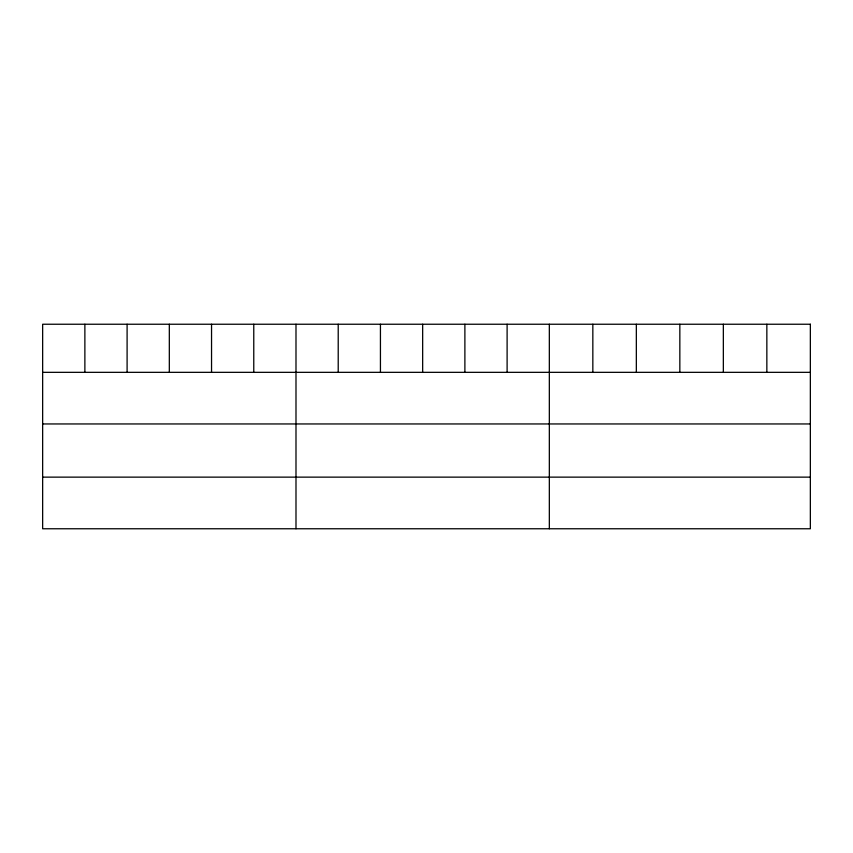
<?xml version="1.0" encoding="UTF-8"?>
<svg xmlns="http://www.w3.org/2000/svg" width="853" height="853" viewBox="0 0 853 853"><rect width="100%" height="100%" fill="white"/><g stroke="black" fill="none" stroke-linecap="round" stroke-linejoin="round"><path stroke-width="1.28" d="M42.65 372.334L810.35 372.334M42.65 423.952L810.35 423.952M42.65 477.136L810.35 477.136M766.847 324.236L766.847 372.334M723.344 324.236L723.344 372.334M679.841 324.236L679.841 372.334M636.338 324.236L636.338 372.334M592.835 324.236L592.835 372.334M549.332 324.236L549.332 528.764M507.108 324.236L507.108 372.334M464.885 324.236L464.885 372.334M422.661 324.236L422.661 372.334M380.438 324.236L380.438 372.334M338.214 324.236L338.214 372.334M295.991 324.236L295.991 528.764M253.767 324.236L253.767 372.334M211.544 324.236L211.544 372.334M169.321 324.236L169.321 372.334M127.097 324.236L127.097 372.334M84.873 324.236L84.873 372.334M810.35 324.236L42.65 324.236L42.65 528.764L810.35 528.764L810.35 324.236"/></g></svg>
